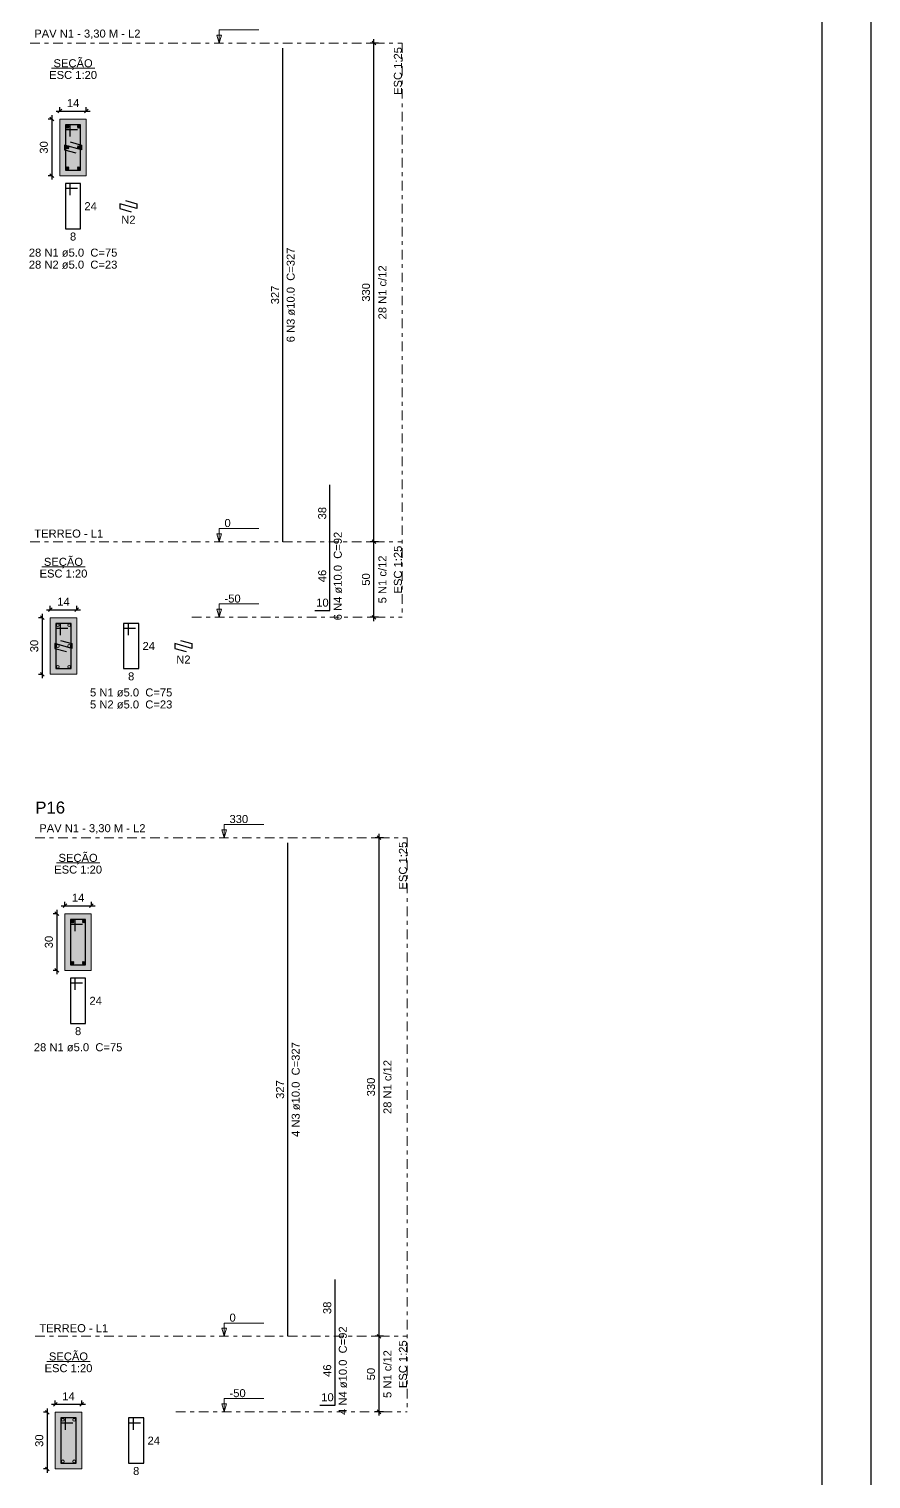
# Model space of a CAD drawing. Header units: millimetres. Extents: x -34 to 951, y -76 to 463.
# Drawn here: x 230.7 to 252.99, y -20.84 to 17.55 of the extents above; entities that cross this region are included whole.
import ezdxf

# ---------------------------------------------------------------- set-up
doc = ezdxf.new("R2010")
doc.units = ezdxf.units.MM
doc.header["$MEASUREMENT"] = 0
doc.linetypes.add('DASHDOT', pattern=[2.54, 1.27, -0.635, 0, -0.635])
doc.linetypes.add('NULL', pattern=[0])
for name, color, linetype, lineweight in [('Descrição da armadura', 7, 'Continuous', 0), ('DT-Barras na forma', 7, 'Continuous', 30), ('DT-Barras no corte', 5, 'Continuous', 5), ('DT-Barras rebatidas', 7, 'Continuous', 30), ('DT-Cotas', 7, 'Continuous', 5), ('DT-Forma', 5, 'Continuous', 5), ('DT-Hachura seção pilares', 252, 'Continuous', 5), ('DT-Pontilhado', 7, 'DASHDOT', 5), ('DT-Textos', 7, 'Continuous', 5), ('DT-Título', 7, 'Continuous', 20), ('Textos armaduras', 7, 'Continuous', 0)]:
    doc.layers.add(name, color=color, linetype=linetype, lineweight=lineweight)
doc.styles.add('Arial', font='arial.ttf')
doc.dimstyles.new('UM_20.000000', dxfattribs={"dimtxt": 0.18, "dimasz": 0.1, "dimexe": 0.1, "dimexo": 0.2, "dimgap": 0, "dimtad": 1, "dimtih": 1, "dimtoh": 1, "dimdec": 1, "dimlfac": 20, "dimzin": 0, "dimdsep": 46, "dimtxsty": 'Standard', "dimcen": 0.09, "dimdle": 0.1, "dimadec": 1, "dimazin": 2, "dimtfac": 1, "dimtdec": 4, "dimtofl": 0, "dimtmove": 0, "dimatfit": 3, "dimfxl": 1, "dimtolj": 1, "dimarcsym": 0})
doc.dimstyles.new('UM_25.000000', dxfattribs={"dimtxt": 0.18, "dimasz": 0.1, "dimexe": 0.1, "dimexo": 0.2, "dimgap": 0, "dimtad": 1, "dimtih": 1, "dimtoh": 1, "dimdec": 1, "dimlfac": 25, "dimzin": 0, "dimdsep": 46, "dimtxsty": 'Standard', "dimcen": 0.09, "dimdle": 0.1, "dimadec": 1, "dimazin": 2, "dimtfac": 1, "dimtdec": 4, "dimtofl": 0, "dimtmove": 0, "dimatfit": 3, "dimfxl": 1, "dimtolj": 1, "dimarcsym": 0})

# ---------------------------------------------------------------- blocks, each defined once
blk = doc.blocks.new('_Oblique')
at = {"color": 0, "linetype": 'ByBlock', "lineweight": -2}
blk.add_line((-0.5, -0.5), (0.5, 0.5), dxfattribs=at)
blk = doc.blocks.new('*D293')
at = {"layer": 'Defpoints', "color": 0, "transparency": 16777216}
for p in [(231.519, 15.164), (231.307, 13.664), (231.519, 13.664)]:
    blk.add_point(p, dxfattribs=at)
at = {"layer": 'DT-Cotas', "color": 0, "lineweight": -2, "transparency": 16777216}
for p, q in [((231.319, 15.164), (231.207, 15.164)), ((231.307, 15.264), (231.307, 13.564)), ((231.319, 13.664), (231.207, 13.664))]:
    blk.add_line(p, q, dxfattribs=at)
at = {"layer": 'DT-Cotas', "color": 0, "lineweight": -2, "transparency": 16777216, "xscale": 0.1, "yscale": 0.1, "zscale": 0.1}
for p, rotation in [((231.307, 15.164), 90), ((231.307, 13.664), 270)]:
    blk.add_blockref('_Oblique', p, dxfattribs=dict(at, rotation=rotation))
at = {"layer": 'DT-Cotas', "color": 7, "transparency": 16777216, "insert": (231.095, 14.414), "char_height": 0.2118, "attachment_point": 5, "rotation": 90, "style": 'Arial'}
blk.add_mtext('\\A1;30', dxfattribs=at)
blk = doc.blocks.new('*D294')
at = {"layer": 'Defpoints', "color": 0, "transparency": 16777216}
for p in [(232.219, 15.376), (231.519, 15.164), (232.219, 15.164)]:
    blk.add_point(p, dxfattribs=at)
at = {"layer": 'DT-Cotas', "color": 0, "lineweight": -2, "transparency": 16777216}
for p, q in [((231.419, 15.376), (232.319, 15.376)), ((231.519, 15.364), (231.519, 15.476)), ((232.219, 15.364), (232.219, 15.476))]:
    blk.add_line(p, q, dxfattribs=at)
at = {"layer": 'DT-Cotas', "color": 0, "lineweight": -2, "transparency": 16777216, "xscale": 0.1, "yscale": 0.1, "zscale": 0.1, "rotation": 180}
blk.add_blockref('_Oblique', (231.519, 15.376), dxfattribs=at)
at = {"layer": 'DT-Cotas', "color": 0, "lineweight": -2, "transparency": 16777216, "xscale": 0.1, "yscale": 0.1, "zscale": 0.1}
blk.add_blockref('_Oblique', (232.219, 15.376), dxfattribs=at)
at = {"layer": 'DT-Cotas', "color": 7, "transparency": 16777216, "insert": (231.869, 15.588), "char_height": 0.2118, "attachment_point": 5, "rotation": 0.0057, "style": 'Arial'}
blk.add_mtext('\\A1;14', dxfattribs=at)
blk = doc.blocks.new('*D295')
at = {"layer": 'Defpoints', "color": 0, "transparency": 16777216}
for p in [(239.833, 17.176), (240.151, 17.176), (240.151, 3.976)]:
    blk.add_point(p, dxfattribs=at)
at = {"layer": 'DT-Cotas', "color": 0, "lineweight": -2, "transparency": 16777216}
for p, q in [((239.833, 3.876), (239.833, 17.276)), ((239.951, 17.176), (239.733, 17.176)), ((239.951, 3.976), (239.733, 3.976))]:
    blk.add_line(p, q, dxfattribs=at)
at = {"layer": 'DT-Cotas', "color": 0, "lineweight": -2, "transparency": 16777216, "xscale": 0.1, "yscale": 0.1, "zscale": 0.1}
for p, rotation in [((239.833, 17.176), 90), ((239.833, 3.976), 270)]:
    blk.add_blockref('_Oblique', p, dxfattribs=dict(at, rotation=rotation))
at = {"layer": 'DT-Cotas', "color": 7, "transparency": 16777216, "insert": (239.622, 10.576), "char_height": 0.2118, "attachment_point": 5, "rotation": 90, "style": 'Arial'}
blk.add_mtext('\\A1;330', dxfattribs=at)
blk = doc.blocks.new('*D296')
at = {"layer": 'Defpoints', "color": 0, "transparency": 16777216}
for p in [(239.833, 17.176), (240.151, 17.176), (240.151, 3.976)]:
    blk.add_point(p, dxfattribs=at)
at = {"layer": 'DT-Cotas', "color": 0, "lineweight": -2, "transparency": 16777216}
for p, q in [((239.833, 3.876), (239.833, 17.276)), ((239.951, 17.176), (239.733, 17.176)), ((239.951, 3.976), (239.733, 3.976))]:
    blk.add_line(p, q, dxfattribs=at)
at = {"layer": 'DT-Cotas', "color": 0, "lineweight": -2, "transparency": 16777216, "xscale": 0.1, "yscale": 0.1, "zscale": 0.1}
for p, rotation in [((239.833, 17.176), 90), ((239.833, 3.976), 270)]:
    blk.add_blockref('_Oblique', p, dxfattribs=dict(at, rotation=rotation))
blk = doc.blocks.new('*D297')
at = {"layer": 'Defpoints', "color": 0, "transparency": 16777216}
for p in [(231.265, 1.964), (231.053, 0.464), (231.265, 0.464)]:
    blk.add_point(p, dxfattribs=at)
at = {"layer": 'DT-Cotas', "color": 0, "lineweight": -2, "transparency": 16777216}
for p, q in [((231.065, 1.964), (230.953, 1.964)), ((231.053, 2.064), (231.053, 0.364)), ((231.065, 0.464), (230.953, 0.464))]:
    blk.add_line(p, q, dxfattribs=at)
at = {"layer": 'DT-Cotas', "color": 0, "lineweight": -2, "transparency": 16777216, "xscale": 0.1, "yscale": 0.1, "zscale": 0.1}
for p, rotation in [((231.053, 1.964), 90), ((231.053, 0.464), 270)]:
    blk.add_blockref('_Oblique', p, dxfattribs=dict(at, rotation=rotation))
at = {"layer": 'DT-Cotas', "color": 7, "transparency": 16777216, "insert": (230.841, 1.214), "char_height": 0.2118, "attachment_point": 5, "rotation": 90, "style": 'Arial'}
blk.add_mtext('\\A1;30', dxfattribs=at)
blk = doc.blocks.new('*D298')
at = {"layer": 'Defpoints', "color": 0, "transparency": 16777216}
for p in [(231.265, 1.964), (231.965, 2.176), (231.965, 1.964)]:
    blk.add_point(p, dxfattribs=at)
at = {"layer": 'DT-Cotas', "color": 0, "lineweight": -2, "transparency": 16777216}
for p, q in [((231.165, 2.176), (232.065, 2.176)), ((231.265, 2.164), (231.265, 2.276)), ((231.965, 2.164), (231.965, 2.276))]:
    blk.add_line(p, q, dxfattribs=at)
at = {"layer": 'DT-Cotas', "color": 0, "lineweight": -2, "transparency": 16777216, "xscale": 0.1, "yscale": 0.1, "zscale": 0.1, "rotation": 180}
blk.add_blockref('_Oblique', (231.265, 2.176), dxfattribs=at)
at = {"layer": 'DT-Cotas', "color": 0, "lineweight": -2, "transparency": 16777216, "xscale": 0.1, "yscale": 0.1, "zscale": 0.1}
blk.add_blockref('_Oblique', (231.965, 2.176), dxfattribs=at)
at = {"layer": 'DT-Cotas', "color": 7, "transparency": 16777216, "insert": (231.615, 2.388), "char_height": 0.2118, "attachment_point": 5, "rotation": 0.0057, "style": 'Arial'}
blk.add_mtext('\\A1;14', dxfattribs=at)
blk = doc.blocks.new('*D299')
at = {"layer": 'Defpoints', "color": 0, "transparency": 16777216}
for p in [(239.833, 3.976), (240.151, 3.976), (240.151, 1.976)]:
    blk.add_point(p, dxfattribs=at)
at = {"layer": 'DT-Cotas', "color": 0, "lineweight": -2, "transparency": 16777216}
for p, q in [((239.951, 3.976), (239.733, 3.976)), ((239.833, 1.876), (239.833, 4.076)), ((239.951, 1.976), (239.733, 1.976))]:
    blk.add_line(p, q, dxfattribs=at)
at = {"layer": 'DT-Cotas', "color": 0, "lineweight": -2, "transparency": 16777216, "xscale": 0.1, "yscale": 0.1, "zscale": 0.1}
for p, rotation in [((239.833, 3.976), 90), ((239.833, 1.976), 270)]:
    blk.add_blockref('_Oblique', p, dxfattribs=dict(at, rotation=rotation))
at = {"layer": 'DT-Cotas', "color": 7, "transparency": 16777216, "insert": (239.622, 2.976), "char_height": 0.2118, "attachment_point": 5, "rotation": 90, "style": 'Arial'}
blk.add_mtext('\\A1;50', dxfattribs=at)
blk = doc.blocks.new('*D300')
at = {"layer": 'Defpoints', "color": 0, "transparency": 16777216}
for p in [(239.833, 3.976), (240.151, 3.976), (240.151, 1.976)]:
    blk.add_point(p, dxfattribs=at)
at = {"layer": 'DT-Cotas', "color": 0, "lineweight": -2, "transparency": 16777216}
for p, q in [((239.951, 3.976), (239.733, 3.976)), ((239.833, 1.876), (239.833, 4.076)), ((239.951, 1.976), (239.733, 1.976))]:
    blk.add_line(p, q, dxfattribs=at)
at = {"layer": 'DT-Cotas', "color": 0, "lineweight": -2, "transparency": 16777216, "xscale": 0.1, "yscale": 0.1, "zscale": 0.1}
for p, rotation in [((239.833, 3.976), 90), ((239.833, 1.976), 270)]:
    blk.add_blockref('_Oblique', p, dxfattribs=dict(at, rotation=rotation))
blk = doc.blocks.new('*D323')
at = {"layer": 'Defpoints', "color": 0, "transparency": 16777216}
for p in [(231.652, -5.873), (231.44, -7.373), (231.652, -7.373)]:
    blk.add_point(p, dxfattribs=at)
at = {"layer": 'DT-Cotas', "color": 0, "lineweight": -2, "transparency": 16777216}
for p, q in [((231.452, -5.873), (231.34, -5.873)), ((231.44, -5.773), (231.44, -7.473)), ((231.452, -7.373), (231.34, -7.373))]:
    blk.add_line(p, q, dxfattribs=at)
at = {"layer": 'DT-Cotas', "color": 0, "lineweight": -2, "transparency": 16777216, "xscale": 0.1, "yscale": 0.1, "zscale": 0.1}
for p, rotation in [((231.44, -5.873), 90), ((231.44, -7.373), 270)]:
    blk.add_blockref('_Oblique', p, dxfattribs=dict(at, rotation=rotation))
at = {"layer": 'DT-Cotas', "color": 7, "transparency": 16777216, "insert": (231.228, -6.623), "char_height": 0.2118, "attachment_point": 5, "rotation": 90, "style": 'Arial'}
blk.add_mtext('\\A1;30', dxfattribs=at)
blk = doc.blocks.new('*D324')
at = {"layer": 'Defpoints', "color": 0, "transparency": 16777216}
for p in [(232.352, -5.661), (231.652, -5.873), (232.352, -5.873)]:
    blk.add_point(p, dxfattribs=at)
at = {"layer": 'DT-Cotas', "color": 0, "lineweight": -2, "transparency": 16777216}
for p, q in [((231.552, -5.661), (232.452, -5.661)), ((231.652, -5.673), (231.652, -5.561)), ((232.352, -5.673), (232.352, -5.561))]:
    blk.add_line(p, q, dxfattribs=at)
at = {"layer": 'DT-Cotas', "color": 0, "lineweight": -2, "transparency": 16777216, "xscale": 0.1, "yscale": 0.1, "zscale": 0.1, "rotation": 180}
blk.add_blockref('_Oblique', (231.652, -5.661), dxfattribs=at)
at = {"layer": 'DT-Cotas', "color": 0, "lineweight": -2, "transparency": 16777216, "xscale": 0.1, "yscale": 0.1, "zscale": 0.1}
blk.add_blockref('_Oblique', (232.352, -5.661), dxfattribs=at)
at = {"layer": 'DT-Cotas', "color": 7, "transparency": 16777216, "insert": (232.002, -5.449), "char_height": 0.2118, "attachment_point": 5, "rotation": 0.0057, "style": 'Arial'}
blk.add_mtext('\\A1;14', dxfattribs=at)
blk = doc.blocks.new('*D325')
at = {"layer": 'Defpoints', "color": 0, "transparency": 16777216}
for p in [(239.966, -3.861), (240.284, -3.861), (240.284, -17.061)]:
    blk.add_point(p, dxfattribs=at)
at = {"layer": 'DT-Cotas', "color": 0, "lineweight": -2, "transparency": 16777216}
for p, q in [((239.966, -17.161), (239.966, -3.761)), ((240.084, -3.861), (239.866, -3.861)), ((240.084, -17.061), (239.866, -17.061))]:
    blk.add_line(p, q, dxfattribs=at)
at = {"layer": 'DT-Cotas', "color": 0, "lineweight": -2, "transparency": 16777216, "xscale": 0.1, "yscale": 0.1, "zscale": 0.1}
for p, rotation in [((239.966, -3.861), 90), ((239.966, -17.061), 270)]:
    blk.add_blockref('_Oblique', p, dxfattribs=dict(at, rotation=rotation))
at = {"layer": 'DT-Cotas', "color": 7, "transparency": 16777216, "insert": (239.754, -10.461), "char_height": 0.2118, "attachment_point": 5, "rotation": 90, "style": 'Arial'}
blk.add_mtext('\\A1;330', dxfattribs=at)
blk = doc.blocks.new('*D326')
at = {"layer": 'Defpoints', "color": 0, "transparency": 16777216}
for p in [(231.397, -19.073), (231.186, -20.573), (231.397, -20.573)]:
    blk.add_point(p, dxfattribs=at)
at = {"layer": 'DT-Cotas', "color": 0, "lineweight": -2, "transparency": 16777216}
for p, q in [((231.197, -19.073), (231.086, -19.073)), ((231.186, -18.973), (231.186, -20.673)), ((231.197, -20.573), (231.086, -20.573))]:
    blk.add_line(p, q, dxfattribs=at)
at = {"layer": 'DT-Cotas', "color": 0, "lineweight": -2, "transparency": 16777216, "xscale": 0.1, "yscale": 0.1, "zscale": 0.1}
for p, rotation in [((231.186, -19.073), 90), ((231.186, -20.573), 270)]:
    blk.add_blockref('_Oblique', p, dxfattribs=dict(at, rotation=rotation))
at = {"layer": 'DT-Cotas', "color": 7, "transparency": 16777216, "insert": (230.974, -19.823), "char_height": 0.2118, "attachment_point": 5, "rotation": 90, "style": 'Arial'}
blk.add_mtext('\\A1;30', dxfattribs=at)
blk = doc.blocks.new('*D327')
at = {"layer": 'Defpoints', "color": 0, "transparency": 16777216}
for p in [(231.397, -19.073), (232.097, -18.861), (232.097, -19.073)]:
    blk.add_point(p, dxfattribs=at)
at = {"layer": 'DT-Cotas', "color": 0, "lineweight": -2, "transparency": 16777216}
for p, q in [((231.397, -18.873), (231.397, -18.761)), ((232.097, -18.873), (232.097, -18.761)), ((231.297, -18.861), (232.197, -18.861))]:
    blk.add_line(p, q, dxfattribs=at)
at = {"layer": 'DT-Cotas', "color": 0, "lineweight": -2, "transparency": 16777216, "xscale": 0.1, "yscale": 0.1, "zscale": 0.1, "rotation": 180}
blk.add_blockref('_Oblique', (231.397, -18.861), dxfattribs=at)
at = {"layer": 'DT-Cotas', "color": 0, "lineweight": -2, "transparency": 16777216, "xscale": 0.1, "yscale": 0.1, "zscale": 0.1}
blk.add_blockref('_Oblique', (232.097, -18.861), dxfattribs=at)
at = {"layer": 'DT-Cotas', "color": 7, "transparency": 16777216, "insert": (231.747, -18.649), "char_height": 0.2118, "attachment_point": 5, "rotation": 0.0057, "style": 'Arial'}
blk.add_mtext('\\A1;14', dxfattribs=at)
blk = doc.blocks.new('*D328')
at = {"layer": 'Defpoints', "color": 0, "transparency": 16777216}
for p in [(239.966, -17.061), (240.284, -17.061), (240.284, -19.061)]:
    blk.add_point(p, dxfattribs=at)
at = {"layer": 'DT-Cotas', "color": 0, "lineweight": -2, "transparency": 16777216}
for p, q in [((240.084, -17.061), (239.866, -17.061)), ((239.966, -19.161), (239.966, -16.961)), ((240.084, -19.061), (239.866, -19.061))]:
    blk.add_line(p, q, dxfattribs=at)
at = {"layer": 'DT-Cotas', "color": 0, "lineweight": -2, "transparency": 16777216, "xscale": 0.1, "yscale": 0.1, "zscale": 0.1}
for p, rotation in [((239.966, -17.061), 90), ((239.966, -19.061), 270)]:
    blk.add_blockref('_Oblique', p, dxfattribs=dict(at, rotation=rotation))
at = {"layer": 'DT-Cotas', "color": 7, "transparency": 16777216, "insert": (239.754, -18.061), "char_height": 0.2118, "attachment_point": 5, "rotation": 90, "style": 'Arial'}
blk.add_mtext('\\A1;50', dxfattribs=at)

msp = doc.modelspace()

# ---------------------------------------------------------------- hatches: boundary and pattern name
at = {"layer": 'DT-Hachura seção pilares', "linetype": 'Continuous'}
for points in [[(231.5188, 13.6643), (231.5188, 13.6643), (232.2188, 13.6643), (232.2188, 15.1643), (231.5188, 15.1643), (231.5188, 13.6643)], [(231.2646, 0.4643), (231.2646, 0.4643), (231.9646, 0.4643), (231.9646, 1.9643), (231.2646, 1.9643), (231.2646, 0.4643)], [(231.6515, -7.3728), (231.6515, -7.3728), (232.3515, -7.3728), (232.3515, -5.8728), (231.6515, -5.8728), (231.6515, -7.3728)], [(231.3973, -20.5728), (231.3973, -20.5728), (232.0973, -20.5728), (232.0973, -19.0728), (231.3973, -19.0728), (231.3973, -20.5728)]]:
    msp.add_hatch(color=252, dxfattribs=at).paths.add_polyline_path(points)

# ---------------------------------------------------------------- linework, layer by layer
at = {"color": 7}
for p, q in [((252.988, 42.5775), (252.988, -76.3225)), ((251.688, 40.2775), (251.688, -74.0225))]:
    msp.add_line(p, q, dxfattribs=at)
at = {"layer": 'DT-Barras na forma'}
for points in [[(231.7938, 14.7018), (231.7938, 15.0143), (231.6688, 15.0143), (231.6688, 13.8143), (232.0688, 13.8143), (232.0688, 15.0143), (231.6688, 15.0143), (231.6688, 14.8893), (231.9813, 14.8893)], [(231.7927, 14.5605), (232.0938, 14.4768), (232.0938, 14.3518), (231.6438, 14.4768), (231.6438, 14.3518), (231.9449, 14.2682)], [(231.5396, 1.5018), (231.5396, 1.8143), (231.4146, 1.8143), (231.4146, 0.6143), (231.8146, 0.6143), (231.8146, 1.8143), (231.4146, 1.8143), (231.4146, 1.6893), (231.7271, 1.6893)], [(231.5385, 1.3605), (231.8396, 1.2768), (231.8396, 1.1518), (231.3896, 1.2768), (231.3896, 1.1518), (231.6907, 1.0682)], [(231.9265, -6.3353), (231.9265, -6.0228), (231.8015, -6.0228), (231.8015, -7.2228), (232.2015, -7.2228), (232.2015, -6.0228), (231.8015, -6.0228), (231.8015, -6.1478), (232.114, -6.1478)], [(231.6723, -19.5353), (231.6723, -19.2228), (231.5473, -19.2228), (231.5473, -20.4228), (231.9473, -20.4228), (231.9473, -19.2228), (231.5473, -19.2228), (231.5473, -19.3478), (231.8598, -19.3478)]]:
    msp.add_lwpolyline(points, dxfattribs=at)
at = {"layer": 'DT-Barras no corte'}
for p, q in [((231.6813, 14.9268), (231.7563, 15.0018)), ((231.6813, 15.0018), (231.7563, 14.9268)), ((231.9813, 14.9268), (232.0563, 15.0018)), ((231.9813, 15.0018), (232.0563, 14.9268)), ((231.6813, 14.3768), (231.7563, 14.4518)), ((231.6813, 14.4518), (231.7563, 14.3768)), ((231.9813, 14.3768), (232.0563, 14.4518)), ((231.9813, 14.4518), (232.0563, 14.3768)), ((231.6813, 13.8268), (231.7563, 13.9018)), ((231.6813, 13.9018), (231.7563, 13.8268)), ((231.9813, 13.8268), (232.0563, 13.9018)), ((231.9813, 13.9018), (232.0563, 13.8268)), ((231.814, -6.1103), (231.889, -6.0353)), ((231.814, -6.0353), (231.889, -6.1103)), ((232.114, -6.1103), (232.189, -6.0353)), ((232.114, -6.0353), (232.189, -6.1103)), ((231.814, -7.2103), (231.889, -7.1353)), ((231.814, -7.1353), (231.889, -7.2103)), ((232.114, -7.2103), (232.189, -7.1353)), ((232.114, -7.1353), (232.189, -7.2103))]:
    msp.add_line(p, q, dxfattribs=at)
for centre in [(231.7188, 14.9643), (232.0188, 14.9643), (231.7188, 14.4143), (232.0188, 14.4143), (231.7188, 13.8643), (232.0188, 13.8643), (231.4646, 1.7643), (231.7646, 1.7643), (231.4646, 1.2143), (231.7646, 1.2143), (231.4646, 0.6643), (231.7646, 0.6643), (231.8515, -6.0728), (232.1515, -6.0728), (231.8515, -7.1728), (232.1515, -7.1728), (231.5973, -19.2728), (231.8973, -19.2728), (231.5973, -20.3728), (231.8973, -20.3728)]:
    msp.add_circle(centre, 0.0375, dxfattribs=at)
at = {"layer": 'DT-Barras rebatidas'}
for points in [[(237.4213, 3.9764), (237.4213, 17.0404)], [(231.7938, 13.1459), (231.7938, 13.4584), (231.6688, 13.4584), (231.6688, 12.2584), (232.0688, 12.2584), (232.0688, 13.4584), (231.6688, 13.4584), (231.6688, 13.3334), (231.9813, 13.3334)], [(233.2573, 13.0046), (233.5584, 12.9209), (233.5584, 12.7959), (233.1084, 12.9209), (233.1084, 12.7959), (233.4095, 12.7123)], [(238.2685, 2.1564), (238.6685, 2.1564), (238.6685, 3.9764), (238.6685, 5.4832)], [(233.3316, 1.5018), (233.3316, 1.8143), (233.2066, 1.8143), (233.2066, 0.6143), (233.6066, 0.6143), (233.6066, 1.8143), (233.2066, 1.8143), (233.2066, 1.6893), (233.5191, 1.6893)], [(234.7126, 1.3605), (235.0137, 1.2768), (235.0137, 1.1518), (234.5637, 1.2768), (234.5637, 1.1518), (234.8648, 1.0682)], [(237.554, -17.0607), (237.554, -3.9967)], [(231.9265, -7.8912), (231.9265, -7.5787), (231.8015, -7.5787), (231.8015, -8.7787), (232.2015, -8.7787), (232.2015, -7.5787), (231.8015, -7.5787), (231.8015, -7.7037), (232.114, -7.7037)], [(238.4012, -18.8807), (238.8012, -18.8807), (238.8012, -17.0607), (238.8012, -15.5539)], [(233.4643, -19.5353), (233.4643, -19.2228), (233.3393, -19.2228), (233.3393, -20.4228), (233.7393, -20.4228), (233.7393, -19.2228), (233.3393, -19.2228), (233.3393, -19.3478), (233.6518, -19.3478)]]:
    msp.add_lwpolyline(points, dxfattribs=at)
at = {"layer": 'DT-Forma'}
for points in [[(231.5188, 13.6643), (232.2188, 13.6643), (232.2188, 15.1643), (231.5188, 15.1643), (231.5188, 13.6643)], [(231.2646, 0.4643), (231.9646, 0.4643), (231.9646, 1.9643), (231.2646, 1.9643), (231.2646, 0.4643)], [(231.6515, -7.3728), (232.3515, -7.3728), (232.3515, -5.8728), (231.6515, -5.8728), (231.6515, -7.3728)], [(231.3973, -20.5728), (232.0973, -20.5728), (232.0973, -19.0728), (231.3973, -19.0728), (231.3973, -20.5728)]]:
    msp.add_lwpolyline(points, close=True, dxfattribs=at)
at = {"layer": 'DT-Pontilhado', "ltscale": 0.2}
for p, q in [((230.7351, 17.1764), (240.5747, 17.1764)), ((240.5747, 17.1764), (240.5747, 1.9764)), ((230.7351, 3.9764), (240.5747, 3.9764)), ((235.0137, 1.9764), (240.5747, 1.9764)), ((230.8678, -3.8607), (240.7074, -3.8607)), ((240.7074, -3.8607), (240.7074, -19.0607)), ((230.8678, -17.0607), (240.7074, -17.0607)), ((234.5905, -19.0607), (240.7074, -19.0607))]:
    msp.add_line(p, q, dxfattribs=at)
at = {"layer": 'DT-Textos'}
for p, q in [((231.2966, 16.5093), (232.441, 16.5093)), ((231.0424, 3.3093), (232.1868, 3.3093)), ((231.4293, -4.5278), (232.5737, -4.5278)), ((231.1751, -17.7278), (232.3195, -17.7278))]:
    msp.add_line(p, q, dxfattribs=at)
for points in [[(235.7359, 17.1764), (235.7994, 17.3882), (235.6723, 17.3882), (235.7359, 17.1764), (235.7359, 17.5264), (236.7859, 17.5264)], [(235.7359, 3.9764), (235.7994, 4.1882), (235.6723, 4.1882), (235.7359, 3.9764), (235.7359, 4.3264), (236.7859, 4.3264)], [(235.7359, 1.9764), (235.7994, 2.1882), (235.6723, 2.1882), (235.7359, 1.9764), (235.7359, 2.3264), (236.7859, 2.3264)], [(235.8686, -3.8607), (235.9321, -3.6489), (235.805, -3.6489), (235.8686, -3.8607), (235.8686, -3.5107), (236.9186, -3.5107)], [(235.8686, -17.0607), (235.9321, -16.8489), (235.805, -16.8489), (235.8686, -17.0607), (235.8686, -16.7107), (236.9186, -16.7107)], [(235.8686, -19.0607), (235.9321, -18.8489), (235.805, -18.8489), (235.8686, -19.0607), (235.8686, -18.7107), (236.9186, -18.7107)]]:
    msp.add_lwpolyline(points, dxfattribs=at)

# ---------------------------------------------------------------- texts
at = {"layer": 'Descrição da armadura', "linetype": 'NULL', "char_height": 0.2118, "attachment_point": 8, "line_spacing_factor": 0.9, "style": 'Arial'}
for s, insert, width in [('N2', (233.3331, 12.3944), 0.756475), ('28 N1 ø5.0  C=75', (231.8691, 11.5174), 4.686721), ('28 N2 ø5.0  C=23', (231.8691, 11.1994), 4.726721), ('N2', (234.7891, 0.7504), 0.756475), ('5 N1 ø5.0  C=75', (233.4061, -0.1266), 4.35772), ('5 N2 ø5.0  C=23', (233.4061, -0.4446), 4.39772), ('28 N1 ø5.0  C=75', (232.0018, -9.5197), 4.686721)]:
    msp.add_mtext(s, dxfattribs=dict(at, insert=insert, width=width))
at = {"layer": 'Descrição da armadura', "linetype": 'NULL', "char_height": 0.2118, "attachment_point": 8, "rotation": 90.00021, "line_spacing_factor": 0.9, "style": 'Arial'}
for s, insert, width in [('6 N3 ø10.0  C=327', (237.7392, 10.5085), 5.015721), ('28 N1 c/12', (240.1651, 10.5764), 2.90156), ('6 N4 ø10.0  C=92', (238.9862, 3.0665), 4.686721), ('5 N1 c/12', (240.1651, 2.9764), 2.57256), ('4 N3 ø10.0  C=327', (237.8719, -10.5286), 5.015721), ('28 N1 c/12', (240.2978, -10.4607), 2.90156), ('4 N4 ø10.0  C=92', (239.1189, -17.9706), 4.686721), ('5 N1 c/12', (240.2978, -18.0607), 2.57256)]:
    msp.add_mtext(s, dxfattribs=dict(at, insert=insert, width=width))
at = {"layer": 'DT-Textos', "linetype": 'NULL', "char_height": 0.2118, "line_spacing_factor": 0.798, "style": 'Arial'}
for s, insert, width, attachment_point in [('PAV N1 - 3,30 M - L2', (230.8411, 17.2824), 5.623355, 7), ('SEÇÃO', (231.8691, 16.4715), 2.072476, 8), ('ESC 1:20', (231.8691, 16.2234), 2.532883, 8), ('TERREO - L1', (230.8411, 4.0824), 3.650321, 7), ('0', (235.8761, 4.3614), 0.329, 7), ('SEÇÃO', (231.6141, 3.2715), 2.072476, 8), ('ESC 1:20', (231.6141, 3.0234), 2.532883, 8), ('-50', (235.8761, 2.3614), 0.854949, 7), ('330', (236.0088, -3.4757), 0.987001, 7), ('PAV N1 - 3,30 M - L2', (230.9738, -3.7547), 5.623355, 7), ('ESC 1:20', (232.0018, -4.8137), 2.532883, 8), ('SEÇÃO', (232.0018, -4.5656), 2.072476, 8), ('0', (236.0088, -16.6757), 0.329, 7), ('TERREO - L1', (230.9738, -16.9547), 3.650321, 7), ('SEÇÃO', (231.7468, -17.7656), 2.072476, 8), ('ESC 1:20', (231.7468, -18.0137), 2.532883, 8), ('-50', (236.0088, -18.6757), 0.854949, 7)]:
    msp.add_mtext(s, dxfattribs=dict(at, insert=insert, width=width, attachment_point=attachment_point))
at = {"layer": 'DT-Textos', "linetype": 'NULL', "char_height": 0.2118, "width": 2.532883, "attachment_point": 9, "rotation": 90.00021, "line_spacing_factor": 0.798, "style": 'Arial'}
for insert in [(240.5742, 17.0705), (240.5742, 3.8705), (240.7069, -3.9666), (240.7069, -17.1666)]:
    msp.add_mtext('ESC 1:25', dxfattribs=dict(at, insert=insert))
at = {"layer": 'DT-Título', "linetype": 'NULL', "insert": (230.8678, -3.2257), "char_height": 0.3177, "width": 1.579298, "attachment_point": 7, "line_spacing_factor": 0.798, "style": 'Arial'}
msp.add_mtext('P16', dxfattribs=at)
at = {"layer": 'Textos armaduras', "linetype": 'NULL', "char_height": 0.2118, "line_spacing_factor": 0.9, "style": 'Arial'}
for s, insert, width, attachment_point in [('24', (232.1688, 12.9643), 1.058001, 1), ('8', (231.8688, 12.1611), 0.729, 2), ('10', (238.4685, 2.2537), 1.058001, 8), ('24', (233.7066, 1.3202), 1.058001, 1), ('8', (233.4066, 0.517), 0.729, 2), ('24', (232.3015, -8.0728), 1.058001, 1), ('8', (232.0015, -8.876), 0.729, 2), ('10', (238.6012, -18.7834), 1.058001, 8), ('24', (233.8393, -19.7169), 1.058001, 1), ('8', (233.5393, -20.5201), 0.729, 2)]:
    msp.add_mtext(s, dxfattribs=dict(at, insert=insert, width=width, attachment_point=attachment_point))
at = {"layer": 'Textos armaduras', "linetype": 'NULL', "char_height": 0.2118, "attachment_point": 8, "rotation": 90.00021, "line_spacing_factor": 0.9, "style": 'Arial'}
for s, insert, width in [('327', (237.324, 10.5084), 1.387001), ('38', (238.5712, 4.7298), 1.058001), ('46', (238.5712, 3.0664), 1.058001), ('327', (237.4567, -10.5287), 1.387001), ('38', (238.7039, -16.3073), 1.058001), ('46', (238.7039, -17.9707), 1.058001)]:
    msp.add_mtext(s, dxfattribs=dict(at, insert=insert, width=width))

# ---------------------------------------------------------------- dimensions: what is measured, and where the dimension line sits
at = {"layer": 'DT-Cotas'}
for base, p1, p2, dimstyle, override, picture, middle in [((239.8334, 17.1764), (240.1511, 3.9764), (240.1511, 17.1764), 'UM_25.000000', {"dimtxt": 0.2118, "dimasz": 0.1, "dimexe": 0.1, "dimexo": 0.2, "dimtad": 1, "dimtih": 0, "dimtoh": 0, "dimdec": 1, "dimlfac": 25, "dimzin": 8, "dimtxsty": 'Arial', "dimblk": 'Oblique', "dimblk1": 'Oblique', "dimblk2": 'Oblique', "dimsah": 1, "dimdle": 0.1, "dimse1": 0, "dimse2": 0, "dimclrt": 7, "dimadec": 1, "dimazin": 3, "dimtmove": 2, "dimldrblk": 'Oblique'}, '*D295', (239.6216, 10.5764)), ((231.307, 13.6643), (231.5188, 15.1643), (231.5188, 13.6643), 'UM_20.000000', {"dimtxt": 0.2118, "dimasz": 0.1, "dimexe": 0.1, "dimexo": 0.2, "dimtad": 1, "dimtih": 0, "dimtoh": 0, "dimdec": 1, "dimlfac": 20, "dimzin": 8, "dimtxsty": 'Arial', "dimblk": 'Oblique', "dimblk1": 'Oblique', "dimblk2": 'Oblique', "dimsah": 1, "dimdle": 0.1, "dimse1": 0, "dimse2": 0, "dimclrt": 7, "dimadec": 1, "dimazin": 3, "dimtmove": 2, "dimldrblk": 'Oblique'}, '*D293', (231.0952, 14.4143)), ((239.8334, 3.9764), (240.1511, 1.9764), (240.1511, 3.9764), 'UM_25.000000', {"dimtxt": 0.2118, "dimasz": 0.1, "dimexe": 0.1, "dimexo": 0.2, "dimtad": 1, "dimtih": 0, "dimtoh": 0, "dimdec": 1, "dimlfac": 25, "dimzin": 8, "dimtxsty": 'Arial', "dimblk": 'Oblique', "dimblk1": 'Oblique', "dimblk2": 'Oblique', "dimsah": 1, "dimdle": 0.1, "dimse1": 0, "dimse2": 0, "dimclrt": 7, "dimadec": 1, "dimazin": 3, "dimtmove": 2, "dimldrblk": 'Oblique'}, '*D299', (239.6216, 2.9764)), ((231.0528, 0.4643), (231.2646, 1.9643), (231.2646, 0.4643), 'UM_20.000000', {"dimtxt": 0.2118, "dimasz": 0.1, "dimexe": 0.1, "dimexo": 0.2, "dimtad": 1, "dimtih": 0, "dimtoh": 0, "dimdec": 1, "dimlfac": 20, "dimzin": 8, "dimtxsty": 'Arial', "dimblk": 'Oblique', "dimblk1": 'Oblique', "dimblk2": 'Oblique', "dimsah": 1, "dimdle": 0.1, "dimse1": 0, "dimse2": 0, "dimclrt": 7, "dimadec": 1, "dimazin": 3, "dimtmove": 2, "dimldrblk": 'Oblique'}, '*D297', (230.841, 1.2143)), ((239.9661, -3.8607), (240.2838, -17.0607), (240.2838, -3.8607), 'UM_25.000000', {"dimtxt": 0.2118, "dimasz": 0.1, "dimexe": 0.1, "dimexo": 0.2, "dimtad": 1, "dimtih": 0, "dimtoh": 0, "dimdec": 1, "dimlfac": 25, "dimzin": 8, "dimtxsty": 'Arial', "dimblk": 'Oblique', "dimblk1": 'Oblique', "dimblk2": 'Oblique', "dimsah": 1, "dimdle": 0.1, "dimse1": 0, "dimse2": 0, "dimclrt": 7, "dimadec": 1, "dimazin": 3, "dimtmove": 2, "dimldrblk": 'Oblique'}, '*D325', (239.7543, -10.4607)), ((231.4397, -7.3728), (231.6515, -5.8728), (231.6515, -7.3728), 'UM_20.000000', {"dimtxt": 0.2118, "dimasz": 0.1, "dimexe": 0.1, "dimexo": 0.2, "dimtad": 1, "dimtih": 0, "dimtoh": 0, "dimdec": 1, "dimlfac": 20, "dimzin": 8, "dimtxsty": 'Arial', "dimblk": 'Oblique', "dimblk1": 'Oblique', "dimblk2": 'Oblique', "dimsah": 1, "dimdle": 0.1, "dimse1": 0, "dimse2": 0, "dimclrt": 7, "dimadec": 1, "dimazin": 3, "dimtmove": 2, "dimldrblk": 'Oblique'}, '*D323', (231.2279, -6.6228)), ((239.9661, -17.0607), (240.2838, -19.0607), (240.2838, -17.0607), 'UM_25.000000', {"dimtxt": 0.2118, "dimasz": 0.1, "dimexe": 0.1, "dimexo": 0.2, "dimtad": 1, "dimtih": 0, "dimtoh": 0, "dimdec": 1, "dimlfac": 25, "dimzin": 8, "dimtxsty": 'Arial', "dimblk": 'Oblique', "dimblk1": 'Oblique', "dimblk2": 'Oblique', "dimsah": 1, "dimdle": 0.1, "dimse1": 0, "dimse2": 0, "dimclrt": 7, "dimadec": 1, "dimazin": 3, "dimtmove": 2, "dimldrblk": 'Oblique'}, '*D328', (239.7543, -18.0607)), ((231.1855, -20.5728), (231.3973, -19.0728), (231.3973, -20.5728), 'UM_20.000000', {"dimtxt": 0.2118, "dimasz": 0.1, "dimexe": 0.1, "dimexo": 0.2, "dimtad": 1, "dimtih": 0, "dimtoh": 0, "dimdec": 1, "dimlfac": 20, "dimzin": 8, "dimtxsty": 'Arial', "dimblk": 'Oblique', "dimblk1": 'Oblique', "dimblk2": 'Oblique', "dimsah": 1, "dimdle": 0.1, "dimse1": 0, "dimse2": 0, "dimclrt": 7, "dimadec": 1, "dimazin": 3, "dimtmove": 2, "dimldrblk": 'Oblique'}, '*D326', (230.9737, -19.8228))]:
    dim = msp.add_linear_dim(base=base, p1=p1, p2=p2, angle=90, dimstyle=dimstyle, override=override, dxfattribs=at)
    dim.commit()
    dim.dimension.update_dxf_attribs({"geometry": picture, "text_midpoint": middle, "dimtype": 160, "text_rotation": 90})
for base, p1, p2, picture, middle in [((239.8334, 17.1764), (240.1511, 3.9764), (240.1511, 17.1764), '*D296', (239.7275, 10.5764)), ((239.8334, 3.9764), (240.1511, 1.9764), (240.1511, 3.9764), '*D300', (239.7275, 2.9764))]:
    dim = msp.add_linear_dim(base=base, p1=p1, p2=p2, angle=90, text=' ', dimstyle='UM_25.000000', override={"dimtxt": 0.2118, "dimasz": 0.1, "dimexe": 0.1, "dimexo": 0.2, "dimtad": 1, "dimtih": 0, "dimtoh": 0, "dimdec": 1, "dimlfac": 25, "dimzin": 8, "dimtxsty": 'Arial', "dimblk": 'Oblique', "dimblk1": 'Oblique', "dimblk2": 'Oblique', "dimsah": 1, "dimdle": 0.1, "dimse1": 0, "dimse2": 0, "dimclrt": 256, "dimadec": 1, "dimazin": 3, "dimtmove": 2, "dimldrblk": 'Oblique'}, dxfattribs=at)
    dim.commit()
    dim.dimension.update_dxf_attribs({"geometry": picture, "text_midpoint": middle, "dimtype": 160, "text_rotation": 90})
for base, p1, p2, picture, middle in [((232.2188, 15.3761), (231.5188, 15.1643), (232.2188, 15.1643), '*D294', (231.8688, 15.5879)), ((231.9646, 2.1761), (231.2646, 1.9643), (231.9646, 1.9643), '*D298', (231.6146, 2.3879)), ((232.3515, -5.661), (231.6515, -5.8728), (232.3515, -5.8728), '*D324', (232.0015, -5.4492)), ((232.0973, -18.861), (231.3973, -19.0728), (232.0973, -19.0728), '*D327', (231.7473, -18.6492))]:
    dim = msp.add_linear_dim(base=base, p1=p1, p2=p2, dimstyle='UM_20.000000', override={"dimtxt": 0.2118, "dimasz": 0.1, "dimexe": 0.1, "dimexo": 0.2, "dimtad": 1, "dimtih": 0, "dimtoh": 0, "dimdec": 1, "dimlfac": 20, "dimzin": 8, "dimtxsty": 'Arial', "dimblk": 'Oblique', "dimblk1": 'Oblique', "dimblk2": 'Oblique', "dimsah": 1, "dimdle": 0.1, "dimse1": 0, "dimse2": 0, "dimclrt": 7, "dimadec": 1, "dimazin": 3, "dimtmove": 2, "dimldrblk": 'Oblique'}, dxfattribs=at)
    dim.commit()
    dim.dimension.update_dxf_attribs({"geometry": picture, "text_midpoint": middle, "dimtype": 160, "text_rotation": 0.00573})

doc.saveas('drawing.dxf')
